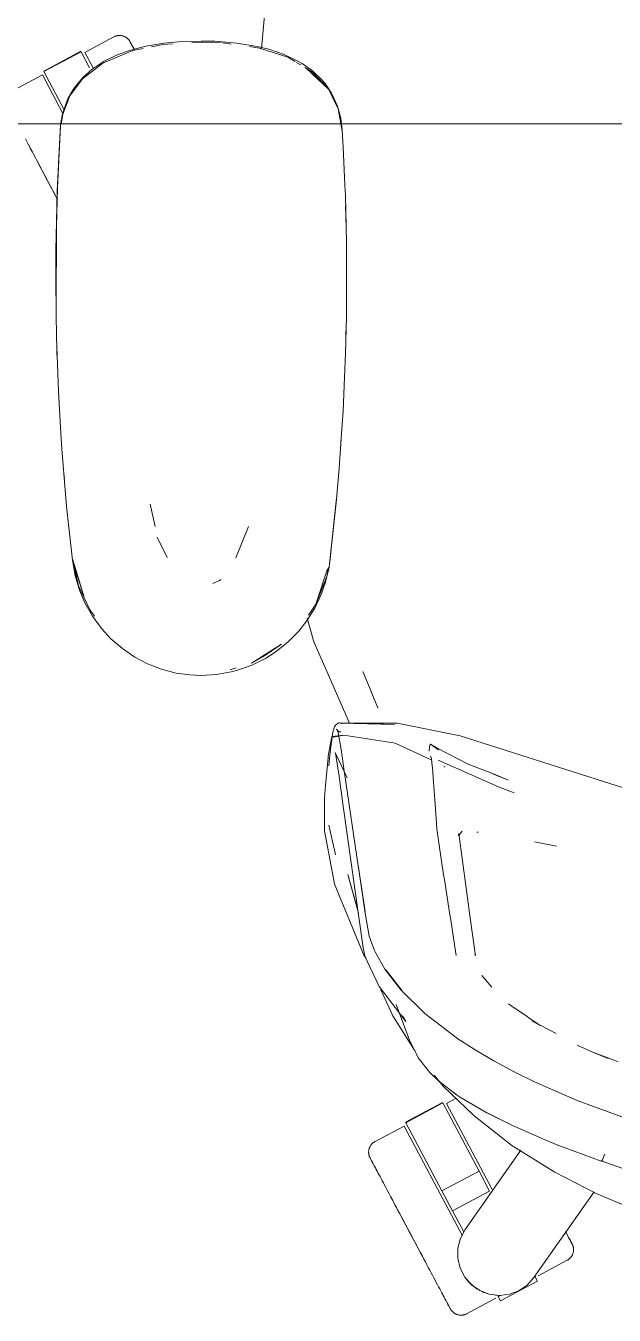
# Model space of a CAD drawing. Header units: millimetres. Extents: x 155927 to 326028, y -36033 to 97293.
# Drawn here: x 222341.5 to 222537.6, y 16872.8 to 17302.3 of the extents above; entities that cross this region are included whole.
import ezdxf

# ---------------------------------------------------------------- set-up
doc = ezdxf.new("R2010")
doc.units = ezdxf.units.MM
doc.header["$MEASUREMENT"] = 0
doc.layers.add('G-IMPT', color=8, linetype='CONTINUOUS', lineweight=9)
doc.layers.add('I-FURN', color=8, linetype='CONTINUOUS', lineweight=9)

msp = doc.modelspace()

# ---------------------------------------------------------------- linework, layer by layer
at = {"layer": 'G-IMPT'}
for p, q in [((222420.04, 17294.72), (222421.49, 17310.6)), ((222387.51, 17296.44), (222393.66, 17297.01)), ((222400, 17297.19), (222393.66, 17297.01)), ((222396.89, 17296.62), (222400, 17296.81)), ((222404.5, 17297.1), (222400, 17297.19)), ((222406.67, 17296.6), (222400, 17296.81)), ((222404.5, 17297.1), (222411.82, 17296.52)), ((222407.16, 17296.58), (222409.94, 17296.19)), ((222367.69, 17290.44), (222371.76, 17292.43)), ((222377.21, 17293.99), (222371.59, 17291.66)), ((222376.1, 17294.01), (222371.76, 17292.43)), ((222376.1, 17294.01), (222381.58, 17295.44)), ((222377.21, 17293.99), (222380.67, 17294.7)), ((222387.51, 17296.44), (222381.58, 17295.44)), ((222383.42, 17295.26), (222387.17, 17296.03)), ((222387.17, 17296.03), (222390.38, 17296.22)), ((222418.58, 17295.41), (222411.82, 17296.52)), ((222416.13, 17295.32), (222419.42, 17294.86)), ((222422.51, 17294.43), (222418.58, 17295.41)), ((222419.42, 17294.86), (222428.81, 17291.83)), ((222422.51, 17294.43), (222427.6, 17292.69)), ((222427.6, 17292.69), (222432.23, 17290.48)), ((222360.4, 17284.6), (222367.19, 17289.82)), ((222367.69, 17290.44), (222363.64, 17287.79)), ((222367.19, 17289.82), (222371.59, 17291.66)), ((222428.81, 17291.83), (222431.27, 17290.36)), ((222431.73, 17290.08), (222433.18, 17289.22)), ((222432.23, 17290.48), (222433.61, 17289.68)), ((222437.06, 17287.23), (222433.61, 17289.68)), ((222434.56, 17288.39), (222437.12, 17286.86)), ((222435.03, 17288.06), (222436.5, 17286.78)), ((222435.03, 17288.06), (222442.42, 17281.15)), ((222356.24, 17278.98), (222360.4, 17284.6)), ((222357.53, 17281.38), (222360.6, 17285.12)), ((222363.64, 17287.79), (222360.6, 17285.12)), ((222436.65, 17286.64), (222440.19, 17283.57)), ((222440.11, 17284.37), (222437.06, 17287.23)), ((222437.12, 17286.86), (222442.42, 17281.15)), ((222440.11, 17284.37), (222441.24, 17283.04)), ((222355.57, 17277.95), (222357.53, 17281.38)), ((222442.42, 17281.15), (222440.19, 17283.57)), ((222443.44, 17279.83), (222441.24, 17283.04)), ((222443.52, 17278.92), (222442.42, 17281.15)), ((222443.44, 17279.83), (222445.43, 17275.5)), ((222353.83, 17272.78), (222356.24, 17278.98)), ((222355.57, 17277.95), (222354.17, 17274.31)), ((222443.52, 17278.92), (222445.63, 17274.66)), ((222446.5, 17271.55), (222445.43, 17275.5)), ((222353.83, 17272.78), (222353.35, 17269.61)), ((222353.81, 17272.96), (222353.36, 17270.57)), ((222353.81, 17272.96), (222354.17, 17274.31)), ((222445.63, 17274.66), (222446.57, 17269.61)), ((222446.74, 17269.61), (222446.5, 17271.55)), ((222352.02, 17247.14), (222353.11, 17268.92)), ((222352.02, 17247.14), (222353, 17267.31)), ((222352.06, 17248.34), (222353.11, 17268.92)), ((222352.91, 17265.08), (222353, 17267.31)), ((222353.11, 17268.92), (222353, 17267.31)), ((222353.11, 17268.92), (222353.36, 17270.57)), ((222446.57, 17269.61), (222447, 17267.31)), ((222447, 17267.54), (222446.74, 17269.61)), ((222447.28, 17261.87), (222447, 17267.54)), ((222447.28, 17261.87), (222447.9, 17249.31)), ((222351.56, 17226.95), (222352.06, 17248.34)), ((222351.56, 17226.95), (222352.02, 17247.14)), ((222351.72, 17236.78), (222352.06, 17248.34)), ((222352.06, 17248.34), (222352.02, 17247.14)), ((222448.02, 17245.77), (222447.9, 17249.31)), ((222448.4, 17230.1), (222448.02, 17245.77)), ((222448.08, 17242.37), (222448.22, 17239.04)), ((222351.72, 17236.78), (222351.52, 17217.56)), ((222351.56, 17226.95), (222351.72, 17236.78)), ((222351.6, 17206.76), (222351.72, 17236.78)), ((222448.22, 17236.82), (222448.22, 17239.04)), ((222351.58, 17228.99), (222351.65, 17230.9)), ((222351.6, 17226.84), (222351.58, 17228.99)), ((222448.4, 17230.1), (222448.45, 17225.59)), ((222351.6, 17206.76), (222351.56, 17226.95)), ((222448.45, 17225.59), (222448.44, 17210.87)), ((222351.6, 17206.76), (222351.52, 17217.56)), ((222448.37, 17205.4), (222448.44, 17210.87)), ((222351.6, 17206.76), (222351.77, 17198.35)), ((222448.37, 17205.4), (222448.08, 17193.1)), ((222352.16, 17186.59), (222351.77, 17198.35)), ((222448.16, 17196.97), (222448.23, 17198.63)), ((222448.23, 17198.63), (222448.23, 17200.7)), ((222351.91, 17193.41), (222351.89, 17194.9)), ((222352.02, 17191.47), (222351.91, 17193.41)), ((222447.78, 17185.22), (222448.08, 17193.1)), ((222352.16, 17186.59), (222352.41, 17180.56)), ((222447.78, 17185.22), (222447.24, 17173.91)), ((222353.22, 17166.42), (222352.41, 17180.56)), ((222446.68, 17165.04), (222447.24, 17173.91)), ((222353.55, 17161.34), (222353.22, 17166.42)), ((222446.68, 17165.04), (222445.95, 17154.75)), ((222446.55, 17163), (222446.64, 17164.9)), ((222353.55, 17161.34), (222354.79, 17146.28)), ((222446.55, 17163), (222446.41, 17161.58)), ((222354.2, 17153.15), (222354.37, 17151.48)), ((222444.97, 17143.36), (222445.95, 17154.75)), ((222354.79, 17146.28), (222355.14, 17142.15)), ((222355.14, 17142.15), (222357.05, 17124.22)), ((222383.01, 17142.94), (222384.59, 17135.5)), ((222442.61, 17121.92), (222445.07, 17144.87)), ((222442.61, 17121.92), (222444.97, 17143.36)), ((222445.07, 17144.87), (222442.95, 17124.74)), ((222415.72, 17135.44), (222411.57, 17125.01)), ((222388.62, 17125.11), (222385.35, 17131.89)), ((222357.05, 17124.74), (222360.88, 17112.27)), ((222357.05, 17124.74), (222357.96, 17121.42)), ((222357.05, 17124.22), (222357.94, 17119.18)), ((222359.09, 17115.77), (222357.17, 17124.17)), ((222360.88, 17112.27), (222357.96, 17121.42)), ((222438.21, 17109.57), (222442.03, 17121.42)), ((222439.12, 17112.27), (222442.03, 17121.42)), ((222442.61, 17121.92), (222441.46, 17116.96)), ((222442.4, 17121.84), (222441.82, 17118.79)), ((222442.61, 17121.92), (222442.95, 17124.74)), ((222359.41, 17114.32), (222357.94, 17119.18)), ((222403.82, 17116.47), (222406.05, 17117.49)), ((222406.05, 17117.49), (222406.5, 17117.78)), ((222441.82, 17118.79), (222438.21, 17109.57)), ((222440.01, 17112.82), (222441.46, 17116.96)), ((222359.09, 17115.77), (222362.83, 17107.7)), ((222361.22, 17110.08), (222359.41, 17114.32)), ((222437.82, 17108.24), (222440.01, 17112.82)), ((222438.21, 17109.57), (222439.12, 17112.27)), ((222361.22, 17110.08), (222363.73, 17105.64)), ((222364.42, 17105.59), (222362.83, 17107.7)), ((222437.82, 17108.24), (222435.09, 17103.92)), ((222438.21, 17109.57), (222435.79, 17105.99)), ((222366.73, 17101.55), (222363.73, 17105.64)), ((222432.47, 17100.61), (222435.09, 17103.92)), ((222437.53, 17097.08), (222435.28, 17104.9)), ((222366.73, 17101.55), (222369.89, 17098.11)), ((222428.92, 17097.01), (222432.47, 17100.61)), ((222373.73, 17094.79), (222369.89, 17098.11)), ((222377.89, 17091.96), (222373.73, 17094.79)), ((222416.79, 17089.96), (222426.74, 17096.28)), ((222420.47, 17092.12), (222426.74, 17096.28)), ((222428.92, 17097.01), (222424.94, 17093.82)), ((222437.53, 17097.08), (222442.39, 17085.96)), ((222377.89, 17091.96), (222382.06, 17089.77)), ((222416.79, 17089.96), (222420.47, 17092.12)), ((222416.89, 17089.31), (222421.4, 17091.55)), ((222421.4, 17091.55), (222424.94, 17093.82)), ((222382.06, 17089.77), (222386.77, 17087.94)), ((222391.64, 17086.68), (222386.77, 17087.94)), ((222391.64, 17086.68), (222396.15, 17086.03)), ((222400, 17085.86), (222405.04, 17086.15)), ((222405.04, 17086.15), (222409.99, 17087.03)), ((222411.68, 17088.4), (222409.65, 17087.78)), ((222409.99, 17087.03), (222412.11, 17087.6)), ((222416.89, 17089.31), (222412.11, 17087.6)), ((222453.81, 17087.18), (222453.92, 17086.92)), ((222458.84, 17075.06), (222453.92, 17086.92)), ((222400, 17085.86), (222396.15, 17086.03)), ((222442.39, 17085.96), (222445.81, 17078.13)), ((222445.81, 17078.13), (222449.38, 17069.96)), ((222444.76, 17069.32), (222444.44, 17068.79)), ((222444.76, 17069.32), (222445.25, 17069.7)), ((222445.83, 17070.09), (222445.25, 17069.7)), ((222445.83, 17070.09), (222446.69, 17069.9)), ((222464.39, 17069.48), (222445.94, 17070.06)), ((222445.94, 17070.06), (222446.41, 17069.96)), ((222464.39, 17069.48), (222446.41, 17069.96)), ((222465.28, 17069.92), (222446.41, 17069.96)), ((222446.41, 17069.96), (222446.58, 17069.93)), ((222446.69, 17069.9), (222446.58, 17069.93)), ((222486.23, 17065.72), (222465.28, 17069.92)), ((222443.09, 17063.23), (222443.54, 17065.56)), ((222443.35, 17063.64), (222443.89, 17066.92)), ((222447.49, 17065.94), (222443.54, 17065.56)), ((222443.89, 17066.92), (222444.44, 17068.79)), ((222443.95, 17065.32), (222447.53, 17066.01)), ((222443.95, 17065.32), (222447.49, 17065.94)), ((222445.48, 17067.43), (222445.09, 17067.94)), ((222445.64, 17066.84), (222445.09, 17067.94)), ((222445.64, 17066.84), (222445.48, 17067.46)), ((222445.48, 17067.46), (222446.58, 17061.19)), ((222446.02, 17067.11), (222445.48, 17067.43)), ((222446.02, 17067.11), (222446.52, 17067.03)), ((222464.57, 17063.29), (222447.53, 17066.01)), ((222536.47, 17049.74), (222486.23, 17065.72)), ((222443.09, 17063.23), (222442.28, 17058.98)), ((222442.76, 17058.34), (222443.28, 17063.03)), ((222443.35, 17063.64), (222443.28, 17063.03)), ((222447.7, 17053.34), (222446.58, 17061.19)), ((222464.57, 17063.29), (222476.87, 17057.7)), ((222475.94, 17060.68), (222476.11, 17062.21)), ((222476.11, 17062.21), (222476.25, 17062.9)), ((222476.25, 17062.9), (222476.38, 17062.93)), ((222476.38, 17062.93), (222476.55, 17062.96)), ((222476.38, 17062.93), (222479.09, 17061.09)), ((222476.38, 17062.93), (222478.84, 17061.58)), ((222488.95, 17056.3), (222478.84, 17061.58)), ((222441.44, 17049.19), (222442.24, 17058.51)), ((222442.24, 17058.51), (222442.28, 17058.98)), ((222442.76, 17058.34), (222442.55, 17055.75)), ((222448.68, 17051.79), (222444.68, 17060.22)), ((222444.68, 17060.22), (222444.82, 17059.36)), ((222444.82, 17059.36), (222445.65, 17054.33)), ((222476.42, 17058.95), (222476.69, 17058.18)), ((222476.72, 17058.11), (222476.69, 17058.18)), ((222477, 17055.65), (222476.72, 17058.11)), ((222499.05, 17048.75), (222478.9, 17057.67)), ((222488.95, 17056.3), (222497.42, 17053.05)), ((222445.65, 17054.33), (222445.87, 17053.04)), ((222447.31, 17042.37), (222445.87, 17053.04)), ((222452.25, 17022.46), (222447.7, 17053.34)), ((222477, 17055.65), (222477.04, 17055.28)), ((222477.3, 17051.87), (222477.04, 17055.28)), ((222477.3, 17051.87), (222477.93, 17043.03)), ((222481.06, 17055.3), (222480.79, 17055.73)), ((222502.32, 17051.03), (222497.21, 17053.05)), ((222497.21, 17053.05), (222501.74, 17051.26)), ((222497.42, 17053.05), (222502.32, 17051.03)), ((222441.44, 17049.19), (222441.09, 17045.23)), ((222504.3, 17046.75), (222499.05, 17048.75)), ((222536.47, 17049.74), (222566.45, 17040.55)), ((222441.09, 17045.23), (222441.1, 17041.06)), ((222441.12, 17034.09), (222441.1, 17041.06)), ((222447.31, 17042.37), (222453.98, 16995.16)), ((222478.55, 17034.78), (222477.93, 17043.03)), ((222442.53, 17035.96), (222444.58, 17026.65)), ((222478.56, 17034.7), (222478.55, 17034.78)), ((222478.56, 17034.7), (222480.77, 17019.49)), ((222441.12, 17034.09), (222444.36, 17016.4)), ((222486.94, 17034.05), (222485.7, 17032.48)), ((222485.73, 17032.7), (222485.78, 17032.93)), ((222485.82, 17033.19), (222485.78, 17032.93)), ((222489.56, 17005.86), (222485.82, 17033.19)), ((222491.89, 17033.69), (222492.23, 17033.65)), ((222518.36, 17029.01), (222511.11, 17030.43)), ((222444.58, 17026.65), (222444.73, 17026.08)), ((222452.25, 17022.46), (222454.58, 17007.27)), ((222452.35, 17021.86), (222454.64, 17006.7)), ((222452.35, 17021.86), (222454.58, 17007.27)), ((222448.85, 17019.58), (222452.21, 17007.69)), ((222448.85, 17019.58), (222452.36, 17006.63)), ((222480.77, 17019.49), (222481.01, 17017.94)), ((222481.01, 17017.94), (222482.88, 17006.17)), ((222444.36, 17016.4), (222445.95, 17012.54)), ((222447.35, 17009.17), (222445.95, 17012.54)), ((222454.14, 16992.72), (222447.35, 17009.17)), ((222455.94, 16999.03), (222454.64, 17006.7)), ((222483.14, 17004.51), (222482.88, 17006.17)), ((222484.2, 16997.67), (222483.14, 17004.51)), ((222489.56, 17005.86), (222491.34, 16992.5)), ((222457.7, 16994.24), (222455.94, 16999.03)), ((222484.2, 16997.67), (222484.95, 16992.6)), ((222453.98, 16995.16), (222454.63, 16992.17)), ((222454.91, 16991.55), (222454.14, 16992.72)), ((222456.2, 16988.8), (222454.63, 16992.17)), ((222457.7, 16994.24), (222457.91, 16993.81)), ((222461.2, 16987.98), (222457.91, 16993.81)), ((222491.34, 16992.5), (222491.19, 16992.98)), ((222459.26, 16982.23), (222456.2, 16988.8)), ((222466.62, 16981.01), (222461.2, 16987.98)), ((222461.53, 16987.75), (222466.92, 16980.8)), ((222461.53, 16987.75), (222464.11, 16984.38)), ((222466.92, 16980.8), (222464.11, 16984.38)), ((222496.84, 16982.01), (222493.5, 16985.91)), ((222468.18, 16970.57), (222459.26, 16982.23)), ((222463.88, 16972.46), (222459.9, 16981.09)), ((222466.62, 16981.01), (222474.52, 16973.28)), ((222464.94, 16976.23), (222469.45, 16964.32)), ((222503.47, 16975.73), (222502.37, 16976.48)), ((222508.6, 16972.24), (222503.47, 16975.73)), ((222471.01, 16961.02), (222463.88, 16972.46)), ((222468.18, 16970.57), (222467.06, 16972.53)), ((222474.52, 16973.28), (222484.95, 16965.26)), ((222509.18, 16971.84), (222508.6, 16972.24)), ((222512.94, 16969.29), (222509.18, 16971.84)), ((222512.94, 16969.29), (222510.16, 16970.79)), ((222518.25, 16966.61), (222510.16, 16970.79)), ((222470.53, 16962.1), (222469.45, 16964.32)), ((222471.7, 16959.66), (222470.53, 16962.1)), ((222484.95, 16965.26), (222485.21, 16965.09)), ((222491.31, 16961.21), (222485.21, 16965.09)), ((222525.31, 16962.73), (222530.16, 16960.54)), ((222471.01, 16961.02), (222471.51, 16960.25)), ((222471.7, 16959.66), (222472.31, 16958.52)), ((222472.31, 16958.52), (222476.18, 16953.66)), ((222491.31, 16961.21), (222497.54, 16957.44)), ((222504.33, 16953.87), (222497.54, 16957.44)), ((222530.16, 16960.54), (222535.61, 16958.23)), ((222530.16, 16960.54), (222537.24, 16957.81)), ((222538.97, 16957.15), (222537.24, 16957.81)), ((222479.2, 16950.76), (222476.18, 16953.66)), ((222504.33, 16953.87), (222511.05, 16950.48)), ((222477.62, 16952.77), (222480.62, 16949.09)), ((222479.2, 16950.76), (222485.33, 16946.05)), ((222480.62, 16949.09), (222490.91, 16939.14)), ((222525.28, 16944.3), (222511.05, 16950.48)), ((222485.33, 16946.05), (222486.62, 16945.19)), ((222494.62, 16940.45), (222486.62, 16945.19)), ((222503.23, 16936.15), (222494.62, 16940.45)), ((222503.67, 16935.92), (222494.62, 16940.45)), ((222494.62, 16940.45), (222495.22, 16940.15)), ((222503.67, 16935.92), (222495.22, 16940.15)), ((222525.28, 16944.3), (222540.16, 16938.84)), ((222503.52, 16929.33), (222490.91, 16939.14)), ((222503.23, 16936.15), (222503.67, 16935.92)), ((222503.67, 16935.92), (222514.63, 16931.15)), ((222503.52, 16929.33), (222517.81, 16920.35)), ((222514.63, 16931.15), (222518.31, 16929.67)), ((222518.31, 16929.67), (222533.27, 16924.1)), ((222533.27, 16924.1), (222533.4, 16924.14)), ((222533.4, 16924.14), (222533.27, 16924.14)), ((222533.27, 16924.14), (222540.2, 16921.73)), ((222533.4, 16924.14), (222533.67, 16924.54)), ((222533.4, 16924.14), (222533.45, 16924.15)), ((222533.67, 16924.54), (222533.45, 16924.15)), ((222534.06, 16925.37), (222533.67, 16924.54)), ((222533.78, 16924.72), (222533.67, 16924.54)), ((222534.06, 16925.37), (222533.78, 16924.72)), ((222534.06, 16925.37), (222534.48, 16926.43)), ((222534.06, 16925.37), (222534.25, 16925.83)), ((222534.48, 16926.43), (222534.25, 16925.83)), ((222517.81, 16920.35), (222531.59, 16913.26)), ((222549.56, 16905.75), (222531.59, 16913.26))]:
    msp.add_line(p, q, dxfattribs=at)
at = {"layer": 'I-FURN'}
for p, q in [((222370.86, 17298.56), (222361.18, 17293.41)), ((222370.86, 17298.56), (222371.01, 17298.63)), ((222371.01, 17298.63), (222371.16, 17298.7)), ((222371.16, 17298.7), (222371.3, 17298.76)), ((222371.3, 17298.76), (222371.46, 17298.82)), ((222371.46, 17298.82), (222371.61, 17298.87)), ((222371.61, 17298.87), (222371.76, 17298.91)), ((222371.76, 17298.91), (222371.92, 17298.95)), ((222371.92, 17298.95), (222372.08, 17298.98)), ((222372.08, 17298.98), (222372.24, 17299)), ((222372.24, 17299), (222372.4, 17299.02)), ((222372.4, 17299.02), (222372.56, 17299.03)), ((222372.56, 17299.03), (222372.72, 17299.03)), ((222372.72, 17299.03), (222372.88, 17299.03)), ((222372.88, 17299.03), (222373.04, 17299.02)), ((222373.04, 17299.02), (222373.2, 17299.01)), ((222373.2, 17299.01), (222373.36, 17298.99)), ((222373.36, 17298.99), (222373.52, 17298.96)), ((222373.52, 17298.96), (222373.68, 17298.93)), ((222373.68, 17298.93), (222373.84, 17298.89)), ((222373.84, 17298.89), (222373.99, 17298.84)), ((222373.99, 17298.84), (222374.14, 17298.79)), ((222374.14, 17298.79), (222374.29, 17298.73)), ((222374.29, 17298.73), (222374.44, 17298.66)), ((222374.44, 17298.66), (222374.59, 17298.59)), ((222374.59, 17298.59), (222374.73, 17298.52)), ((222374.73, 17298.52), (222374.87, 17298.44)), ((222374.87, 17298.44), (222375, 17298.35)), ((222375, 17298.35), (222375.14, 17298.26)), ((222375.14, 17298.26), (222375.26, 17298.16)), ((222375.26, 17298.16), (222375.39, 17298.06)), ((222375.39, 17298.06), (222375.51, 17297.95)), ((222375.51, 17297.95), (222375.62, 17297.84)), ((222375.62, 17297.84), (222375.73, 17297.72)), ((222375.73, 17297.72), (222375.84, 17297.6)), ((222375.84, 17297.6), (222375.94, 17297.47)), ((222375.94, 17297.47), (222376.04, 17297.34)), ((222376.04, 17297.34), (222376.13, 17297.21)), ((222376.13, 17297.21), (222376.21, 17297.07)), ((222376.21, 17297.07), (222376.29, 17296.93)), ((222376.29, 17296.93), (222376.32, 17296.89)), ((222376.32, 17296.89), (222376.33, 17296.87)), ((222376.34, 17296.85), (222376.32, 17296.89)), ((222376.32, 17296.89), (222376.32, 17296.89)), ((222376.33, 17296.87), (222376.36, 17296.81)), ((222376.38, 17296.76), (222376.34, 17296.85)), ((222376.36, 17296.81), (222376.41, 17296.71)), ((222376.45, 17296.64), (222376.38, 17296.76)), ((222376.41, 17296.71), (222376.49, 17296.57)), ((222376.54, 17296.48), (222376.45, 17296.64)), ((222359.86, 17293.77), (222347.5, 17287.19)), ((222347.59, 17287.02), (222359.95, 17293.6)), ((222359.95, 17293.6), (222362.76, 17288.3)), ((222361.18, 17293.41), (222363.94, 17288.22)), ((222376.49, 17296.57), (222376.58, 17296.39)), ((222376.64, 17296.28), (222376.54, 17296.48)), ((222376.58, 17296.39), (222376.7, 17296.17)), ((222376.77, 17296.04), (222376.64, 17296.28)), ((222376.7, 17296.17), (222376.84, 17295.92)), ((222376.92, 17295.76), (222376.77, 17296.04)), ((222376.84, 17295.92), (222376.99, 17295.62)), ((222377.09, 17295.44), (222376.92, 17295.76)), ((222376.99, 17295.62), (222377.17, 17295.28)), ((222377.28, 17295.09), (222377.09, 17295.44)), ((222377.17, 17295.28), (222377.37, 17294.91)), ((222377.49, 17294.69), (222377.28, 17295.09)), ((222377.37, 17294.91), (222377.59, 17294.5)), ((222377.71, 17294.26), (222377.49, 17294.69)), ((222347.05, 17285.9), (222337.37, 17280.75)), ((222347.05, 17285.9), (222353.79, 17273.23)), ((222354.24, 17274.52), (222347.59, 17287.02)), ((221864.46, 17269.61), (223464.46, 17269.61)), ((223464.46, 17269.61), (221864.46, 17269.61)), ((222341.4, 17264.58), (222341.84, 17263.74)), ((222342.09, 17263.28), (222341.64, 17264.13)), ((222341.84, 17263.74), (222342.3, 17262.89)), ((222342.55, 17262.42), (222342.09, 17263.28)), ((222342.3, 17262.89), (222342.77, 17262.01)), ((222343.02, 17261.53), (222342.55, 17262.42)), ((222342.77, 17262.01), (222343.24, 17261.11)), ((222343.5, 17260.62), (222343.02, 17261.53)), ((222343.24, 17261.11), (222343.73, 17260.2)), ((222343.99, 17259.7), (222343.5, 17260.62)), ((222343.73, 17260.2), (222344.22, 17259.27)), ((222344.49, 17258.76), (222343.99, 17259.7)), ((222344.22, 17259.27), (222344.72, 17258.33)), ((222345, 17257.81), (222344.49, 17258.76)), ((222344.72, 17258.33), (222345.23, 17257.37)), ((222345.51, 17256.85), (222345, 17257.81)), ((222345.23, 17257.37), (222345.75, 17256.4)), ((222346.03, 17255.87), (222345.51, 17256.85)), ((222345.75, 17256.4), (222346.27, 17255.42)), ((222346.55, 17254.89), (222346.03, 17255.87)), ((222346.27, 17255.42), (222346.79, 17254.43)), ((222347.08, 17253.9), (222346.55, 17254.89)), ((222346.79, 17254.43), (222347.32, 17253.44)), ((222347.61, 17252.9), (222347.08, 17253.9)), ((222347.32, 17253.44), (222347.85, 17252.44)), ((222348.14, 17251.9), (222347.61, 17252.9)), ((222347.85, 17252.44), (222348.39, 17251.44)), ((222348.68, 17250.9), (222348.14, 17251.9)), ((222348.39, 17251.44), (222348.92, 17250.43)), ((222349.21, 17249.89), (222348.68, 17250.9)), ((222348.92, 17250.43), (222349.46, 17249.43)), ((222349.74, 17248.89), (222349.21, 17249.89)), ((222349.46, 17249.43), (222349.99, 17248.42)), ((222350.28, 17247.88), (222349.74, 17248.89)), ((222349.99, 17248.42), (222350.52, 17247.42)), ((222350.81, 17246.88), (222350.28, 17247.88)), ((222350.52, 17247.42), (222351.05, 17246.42)), ((222351.34, 17245.89), (222350.81, 17246.88)), ((222351.05, 17246.42), (222351.58, 17245.43)), ((222351.86, 17244.9), (222351.34, 17245.89)), ((222351.58, 17245.43), (222352.1, 17244.45)), ((222484.89, 16944.96), (222481.74, 16943.28)), ((222480.42, 16943.64), (222468.06, 16937.06)), ((222468.15, 16936.89), (222480.51, 16943.47)), ((222480.51, 16943.47), (222492.58, 16920.76)), ((222481.74, 16943.28), (222497, 16914.59)), ((222480.22, 16914.18), (222468.15, 16936.89)), ((222467.61, 16935.77), (222457.93, 16930.62)), ((222467.61, 16935.77), (222487.07, 16899.16)), ((222455.79, 16927.19), (222455.8, 16927.35)), ((222455.8, 16927.35), (222455.81, 16927.51)), ((222455.81, 16927.51), (222455.83, 16927.67)), ((222455.83, 16927.67), (222455.86, 16927.83)), ((222455.86, 16927.83), (222455.89, 16927.98)), ((222455.89, 16927.98), (222455.93, 16928.14)), ((222455.93, 16928.14), (222455.98, 16928.3)), ((222455.98, 16928.3), (222456.03, 16928.45)), ((222456.03, 16928.45), (222456.09, 16928.6)), ((222456.09, 16928.6), (222456.16, 16928.75)), ((222456.16, 16928.75), (222456.23, 16928.89)), ((222456.23, 16928.89), (222456.3, 16929.03)), ((222456.3, 16929.03), (222456.38, 16929.17)), ((222456.38, 16929.17), (222456.47, 16929.31)), ((222456.47, 16929.31), (222456.56, 16929.44)), ((222456.56, 16929.44), (222456.66, 16929.57)), ((222456.66, 16929.57), (222456.76, 16929.69)), ((222456.76, 16929.69), (222456.87, 16929.81)), ((222456.87, 16929.81), (222456.98, 16929.93)), ((222456.98, 16929.93), (222457.1, 16930.04)), ((222457.1, 16930.04), (222457.22, 16930.14)), ((222457.22, 16930.14), (222457.35, 16930.25)), ((222457.35, 16930.25), (222457.48, 16930.34)), ((222457.48, 16930.34), (222457.61, 16930.43)), ((222457.61, 16930.43), (222457.75, 16930.52)), ((222457.75, 16930.52), (222457.89, 16930.6)), ((222457.89, 16930.6), (222457.93, 16930.62)), ((222487.97, 16901.35), (222506.47, 16927.78)), ((222455.79, 16927.03), (222455.79, 16927.19)), ((222455.79, 16926.86), (222455.79, 16927.03)), ((222455.8, 16926.7), (222455.79, 16926.86)), ((222455.82, 16926.54), (222455.8, 16926.7)), ((222455.84, 16926.38), (222455.82, 16926.54)), ((222455.87, 16926.23), (222455.84, 16926.38)), ((222455.91, 16926.07), (222455.87, 16926.23)), ((222455.95, 16925.91), (222455.91, 16926.07)), ((222456, 16925.76), (222455.95, 16925.91)), ((222456.06, 16925.61), (222456, 16925.76)), ((222456.12, 16925.46), (222456.06, 16925.61)), ((222456.19, 16925.31), (222456.12, 16925.46)), ((222456.26, 16925.17), (222456.19, 16925.31)), ((222456.26, 16925.16), (222456.26, 16925.17)), ((222456.26, 16925.17), (222456.27, 16925.15)), ((222456.28, 16925.12), (222456.26, 16925.16)), ((222456.27, 16925.15), (222456.3, 16925.09)), ((222456.33, 16925.04), (222456.28, 16925.12)), ((222456.3, 16925.09), (222456.36, 16924.99)), ((222456.39, 16924.92), (222456.33, 16925.04)), ((222456.36, 16924.99), (222456.43, 16924.85)), ((222456.48, 16924.76), (222456.39, 16924.92)), ((222456.43, 16924.85), (222456.53, 16924.67)), ((222456.59, 16924.55), (222456.48, 16924.76)), ((222456.53, 16924.67), (222456.64, 16924.45)), ((222456.71, 16924.31), (222456.59, 16924.55)), ((222456.64, 16924.45), (222456.78, 16924.19)), ((222456.86, 16924.03), (222456.71, 16924.31)), ((222456.78, 16924.19), (222456.94, 16923.89)), ((222457.03, 16923.72), (222456.86, 16924.03)), ((222456.94, 16923.89), (222457.12, 16923.56)), ((222457.22, 16923.36), (222457.03, 16923.72)), ((222457.12, 16923.56), (222457.31, 16923.18)), ((222457.43, 16922.97), (222457.22, 16923.36)), ((222457.31, 16923.18), (222457.53, 16922.77)), ((222457.66, 16922.54), (222457.43, 16922.97)), ((222457.53, 16922.77), (222457.77, 16922.33)), ((222457.91, 16922.07), (222457.66, 16922.54)), ((222457.77, 16922.33), (222458.03, 16921.85)), ((222458.17, 16921.57), (222457.91, 16922.07)), ((222458.03, 16921.85), (222458.3, 16921.33)), ((222458.46, 16921.04), (222458.17, 16921.57)), ((222458.3, 16921.33), (222458.59, 16920.78)), ((222458.76, 16920.47), (222458.46, 16921.04)), ((222458.59, 16920.78), (222458.9, 16920.19)), ((222458.9, 16920.19), (222459.23, 16919.58)), ((222459.23, 16919.58), (222459.58, 16918.93)), ((222459.58, 16918.93), (222459.94, 16918.25)), ((222480.22, 16914.18), (222492.58, 16920.76)), ((222492.58, 16920.76), (222496.11, 16914.12)), ((222459.94, 16918.25), (222460.31, 16917.54)), ((222460.31, 16917.54), (222460.7, 16916.81)), ((222460.7, 16916.81), (222461.11, 16916.05)), ((222461.11, 16916.05), (222461.53, 16915.26)), ((222461.53, 16915.26), (222461.96, 16914.45)), ((222461.96, 16914.45), (222462.4, 16913.61)), ((222462.65, 16913.15), (222462.2, 16914)), ((222462.4, 16913.61), (222462.86, 16912.76)), ((222463.11, 16912.29), (222462.65, 16913.15)), ((222462.86, 16912.76), (222463.33, 16911.88)), ((222463.58, 16911.4), (222463.11, 16912.29)), ((222463.33, 16911.88), (222463.8, 16910.98)), ((222464.06, 16910.49), (222463.58, 16911.4)), ((222463.8, 16910.98), (222464.29, 16910.07)), ((222464.55, 16909.57), (222464.06, 16910.49)), ((222464.29, 16910.07), (222464.78, 16909.14)), ((222483.75, 16907.54), (222480.22, 16914.18)), ((222483.75, 16907.54), (222496.11, 16914.12)), ((222530.91, 16913.89), (222510.89, 16885.3)), ((222465.05, 16908.63), (222464.55, 16909.57)), ((222464.78, 16909.14), (222465.28, 16908.2)), ((222465.56, 16907.68), (222465.05, 16908.63)), ((222465.28, 16908.2), (222465.79, 16907.24)), ((222466.07, 16906.72), (222465.56, 16907.68)), ((222465.79, 16907.24), (222466.31, 16906.27)), ((222466.59, 16905.74), (222466.07, 16906.72)), ((222466.31, 16906.27), (222466.83, 16905.29)), ((222467.11, 16904.76), (222466.59, 16905.74)), ((222487.51, 16900.48), (222483.75, 16907.54)), ((222466.83, 16905.29), (222467.35, 16904.3)), ((222467.64, 16903.77), (222467.11, 16904.76)), ((222467.35, 16904.3), (222467.88, 16903.31)), ((222468.17, 16902.77), (222467.64, 16903.77)), ((222467.88, 16903.31), (222468.41, 16902.31)), ((222468.7, 16901.77), (222468.17, 16902.77)), ((222468.41, 16902.31), (222468.95, 16901.31)), ((222469.23, 16900.77), (222468.7, 16901.77)), ((222468.95, 16901.31), (222469.48, 16900.3)), ((222469.77, 16899.76), (222469.23, 16900.77)), ((222469.48, 16900.3), (222470.02, 16899.3)), ((222470.3, 16898.76), (222469.77, 16899.76)), ((222470.02, 16899.3), (222470.55, 16898.29)), ((222470.84, 16897.75), (222470.3, 16898.76)), ((222470.55, 16898.29), (222471.08, 16897.29)), ((222471.37, 16896.75), (222470.84, 16897.75)), ((222471.08, 16897.29), (222471.61, 16896.29)), ((222485.55, 16895.1), (222486.38, 16898.37)), ((222486.38, 16898.37), (222487.97, 16901.35)), ((222521.41, 16900.62), (222521.69, 16900.09)), ((222521.84, 16899.81), (222521.56, 16900.33)), ((222521.69, 16900.09), (222521.96, 16899.59)), ((222522.1, 16899.33), (222521.84, 16899.81)), ((222521.96, 16899.59), (222522.21, 16899.12)), ((222522.33, 16898.88), (222522.1, 16899.33)), ((222522.21, 16899.12), (222522.44, 16898.69)), ((222522.55, 16898.47), (222522.33, 16898.88)), ((222522.44, 16898.69), (222522.64, 16898.3)), ((222522.75, 16898.1), (222522.55, 16898.47)), ((222522.64, 16898.3), (222522.83, 16897.94)), ((222522.93, 16897.77), (222522.75, 16898.1)), ((222522.83, 16897.94), (222523, 16897.62)), ((222523.09, 16897.47), (222522.93, 16897.77)), ((222523, 16897.62), (222523.15, 16897.35)), ((222523.22, 16897.21), (222523.09, 16897.47)), ((222523.15, 16897.35), (222523.28, 16897.1)), ((222523.34, 16896.99), (222523.22, 16897.21)), ((222471.9, 16895.76), (222471.37, 16896.75)), ((222471.61, 16896.29), (222472.14, 16895.3)), ((222472.42, 16894.77), (222471.9, 16895.76)), ((222472.14, 16895.3), (222472.66, 16894.32)), ((222472.94, 16893.79), (222472.42, 16894.77)), ((222472.66, 16894.32), (222473.18, 16893.35)), ((222473.46, 16892.82), (222472.94, 16893.79)), ((222473.18, 16893.35), (222473.69, 16892.38)), ((222485.53, 16891.73), (222485.55, 16895.1)), ((222523.28, 16897.1), (222523.39, 16896.9)), ((222523.44, 16896.81), (222523.34, 16896.99)), ((222523.39, 16896.9), (222523.47, 16896.74)), ((222523.51, 16896.67), (222523.44, 16896.81)), ((222523.47, 16896.74), (222523.54, 16896.62)), ((222523.56, 16896.57), (222523.51, 16896.67)), ((222523.54, 16896.62), (222523.58, 16896.54)), ((222523.6, 16896.51), (222523.56, 16896.57)), ((222523.58, 16896.54), (222523.6, 16896.5)), ((222523.61, 16896.49), (222523.6, 16896.51)), ((222523.6, 16896.5), (222523.61, 16896.49)), ((222523.61, 16896.49), (222523.68, 16896.35)), ((222523.71, 16892.91), (222523.64, 16892.77)), ((222523.68, 16896.35), (222523.75, 16896.2)), ((222523.77, 16893.06), (222523.71, 16892.91)), ((222523.75, 16896.2), (222523.81, 16896.05)), ((222523.83, 16893.21), (222523.77, 16893.06)), ((222523.81, 16896.05), (222523.86, 16895.9)), ((222523.88, 16893.36), (222523.83, 16893.21)), ((222523.86, 16895.9), (222523.91, 16895.75)), ((222523.93, 16893.52), (222523.88, 16893.36)), ((222523.91, 16895.75), (222523.95, 16895.59)), ((222523.97, 16893.67), (222523.93, 16893.52)), ((222523.95, 16895.59), (222523.99, 16895.43)), ((222524, 16893.83), (222523.97, 16893.67)), ((222523.99, 16895.43), (222524.02, 16895.27)), ((222524.03, 16893.99), (222524, 16893.83)), ((222524.02, 16895.27), (222524.04, 16895.12)), ((222524.05, 16894.15), (222524.03, 16893.99)), ((222524.04, 16895.12), (222524.06, 16894.95)), ((222524.07, 16894.31), (222524.05, 16894.15)), ((222524.06, 16894.95), (222524.07, 16894.79)), ((222524.07, 16894.79), (222524.08, 16894.63)), ((222524.08, 16894.47), (222524.07, 16894.31)), ((222524.08, 16894.63), (222524.08, 16894.47)), ((222473.97, 16891.87), (222473.46, 16892.82)), ((222473.69, 16892.38), (222474.2, 16891.43)), ((222474.47, 16890.92), (222473.97, 16891.87)), ((222474.2, 16891.43), (222474.7, 16890.49)), ((222474.96, 16889.99), (222474.47, 16890.92)), ((222474.7, 16890.49), (222475.19, 16889.57)), ((222475.45, 16889.08), (222474.96, 16889.99)), ((222475.19, 16889.57), (222475.67, 16888.67)), ((222475.67, 16888.67), (222476.14, 16887.78)), ((222486.31, 16888.45), (222485.53, 16891.73)), ((222512.25, 16885.89), (222521.94, 16891.04)), ((222521.98, 16891.06), (222521.94, 16891.04)), ((222522.12, 16891.14), (222521.98, 16891.06)), ((222522.25, 16891.23), (222522.12, 16891.14)), ((222522.39, 16891.32), (222522.25, 16891.23)), ((222522.52, 16891.41), (222522.39, 16891.32)), ((222522.64, 16891.51), (222522.52, 16891.41)), ((222522.76, 16891.62), (222522.64, 16891.51)), ((222522.88, 16891.73), (222522.76, 16891.62)), ((222522.99, 16891.85), (222522.88, 16891.73)), ((222523.1, 16891.97), (222522.99, 16891.85)), ((222523.2, 16892.09), (222523.1, 16891.97)), ((222523.3, 16892.22), (222523.2, 16892.09)), ((222523.39, 16892.35), (222523.3, 16892.22)), ((222523.48, 16892.49), (222523.39, 16892.35)), ((222523.56, 16892.63), (222523.48, 16892.49)), ((222523.64, 16892.77), (222523.56, 16892.63)), ((222476.14, 16887.78), (222476.6, 16886.91)), ((222476.6, 16886.91), (222477.05, 16886.06)), ((222477.05, 16886.06), (222477.49, 16885.24)), ((222477.49, 16885.24), (222477.92, 16884.44)), ((222477.92, 16884.44), (222478.33, 16883.66)), ((222487.86, 16885.45), (222486.31, 16888.45)), ((222490.08, 16882.91), (222487.86, 16885.45)), ((222488.06, 16885.17), (222489.22, 16883.75)), ((222510.89, 16885.3), (222508.64, 16882.79)), ((222511.36, 16885.45), (222511.31, 16885.53)), ((222511.31, 16885.53), (222512.05, 16884.14)), ((222478.33, 16883.66), (222478.73, 16882.91)), ((222478.73, 16882.91), (222479.11, 16882.19)), ((222479.11, 16882.19), (222479.48, 16881.5)), ((222479.48, 16881.5), (222479.83, 16880.83)), ((222479.83, 16880.83), (222480.17, 16880.2)), ((222480.17, 16880.2), (222480.49, 16879.6)), ((222489.22, 16883.75), (222492, 16881.46)), ((222492.84, 16880.98), (222490.08, 16882.91)), ((222495.99, 16879.76), (222492.84, 16880.98)), ((222499.69, 16877.57), (222512.05, 16884.14)), ((222505.85, 16880.89), (222502.69, 16879.72)), ((222508.64, 16882.79), (222505.85, 16880.89)), ((222480.66, 16879.28), (222480.35, 16879.87)), ((222480.49, 16879.6), (222480.79, 16879.03)), ((222480.95, 16878.73), (222480.66, 16879.28)), ((222480.79, 16879.03), (222481.08, 16878.49)), ((222481.22, 16878.22), (222480.95, 16878.73)), ((222481.08, 16878.49), (222481.34, 16877.99)), ((222481.48, 16877.73), (222481.22, 16878.22)), ((222481.34, 16877.99), (222481.59, 16877.52)), ((222481.72, 16877.29), (222481.48, 16877.73)), ((222481.59, 16877.52), (222481.82, 16877.1)), ((222481.94, 16876.88), (222481.72, 16877.29)), ((222481.82, 16877.1), (222482.03, 16876.7)), ((222482.13, 16876.51), (222481.94, 16876.88)), ((222482.03, 16876.7), (222482.22, 16876.35)), ((222482.31, 16876.17), (222482.13, 16876.51)), ((222482.22, 16876.35), (222482.39, 16876.03)), ((222482.47, 16875.87), (222482.31, 16876.17)), ((222482.39, 16876.03), (222482.54, 16875.75)), ((222482.61, 16875.61), (222482.47, 16875.87)), ((222482.54, 16875.75), (222482.66, 16875.51)), ((222488.44, 16873.23), (222498.13, 16878.38)), ((222499.34, 16879.33), (222495.99, 16879.76)), ((222498.11, 16878.4), (222498.13, 16878.38)), ((222499.7, 16879.36), (222498.95, 16878.96)), ((222499.69, 16877.57), (222498.95, 16878.96)), ((222498.95, 16878.96), (222498.99, 16878.88)), ((222502.69, 16879.72), (222499.34, 16879.33)), ((222482.72, 16875.4), (222482.61, 16875.61)), ((222482.66, 16875.51), (222482.77, 16875.31)), ((222482.82, 16875.22), (222482.72, 16875.4)), ((222482.77, 16875.31), (222482.86, 16875.15)), ((222482.89, 16875.07), (222482.82, 16875.22)), ((222482.86, 16875.15), (222482.92, 16875.02)), ((222482.95, 16874.97), (222482.89, 16875.07)), ((222482.92, 16875.02), (222482.97, 16874.94)), ((222482.98, 16874.91), (222482.95, 16874.97)), ((222482.97, 16874.94), (222482.99, 16874.9)), ((222482.99, 16874.89), (222482.98, 16874.91)), ((222482.99, 16874.9), (222482.99, 16874.89)), ((222483.01, 16874.86), (222482.99, 16874.89)), ((222483.09, 16874.72), (222483.01, 16874.86)), ((222483.18, 16874.58), (222483.09, 16874.72)), ((222483.27, 16874.45), (222483.18, 16874.58)), ((222483.36, 16874.32), (222483.27, 16874.45)), ((222483.47, 16874.19), (222483.36, 16874.32)), ((222483.57, 16874.07), (222483.47, 16874.19)), ((222483.68, 16873.95), (222483.57, 16874.07)), ((222483.8, 16873.84), (222483.68, 16873.95)), ((222483.92, 16873.73), (222483.8, 16873.84)), ((222484.04, 16873.63), (222483.92, 16873.73)), ((222484.17, 16873.53), (222484.04, 16873.63)), ((222484.3, 16873.44), (222484.17, 16873.53)), ((222484.44, 16873.35), (222484.3, 16873.44)), ((222484.58, 16873.27), (222484.44, 16873.35)), ((222484.72, 16873.2), (222484.58, 16873.27)), ((222484.86, 16873.13), (222484.72, 16873.2)), ((222485.01, 16873.06), (222484.86, 16873.13)), ((222485.16, 16873), (222485.01, 16873.06)), ((222485.31, 16872.95), (222485.16, 16873)), ((222485.47, 16872.9), (222485.31, 16872.95)), ((222485.63, 16872.86), (222485.47, 16872.9)), ((222485.78, 16872.83), (222485.63, 16872.86)), ((222485.94, 16872.8), (222485.78, 16872.83)), ((222486.1, 16872.78), (222485.94, 16872.8)), ((222486.26, 16872.77), (222486.1, 16872.78)), ((222486.42, 16872.76), (222486.26, 16872.77)), ((222486.58, 16872.76), (222486.42, 16872.76)), ((222486.75, 16872.76), (222486.58, 16872.76)), ((222486.91, 16872.77), (222486.75, 16872.76)), ((222487.07, 16872.79), (222486.91, 16872.77)), ((222487.23, 16872.81), (222487.07, 16872.79)), ((222487.38, 16872.84), (222487.23, 16872.81)), ((222487.54, 16872.88), (222487.38, 16872.84)), ((222487.7, 16872.92), (222487.54, 16872.88)), ((222487.85, 16872.97), (222487.7, 16872.92)), ((222488, 16873.03), (222487.85, 16872.97)), ((222488.15, 16873.09), (222488, 16873.03)), ((222488.3, 16873.15), (222488.15, 16873.09)), ((222488.44, 16873.23), (222488.3, 16873.15))]:
    msp.add_line(p, q, dxfattribs=at)
msp.add_open_spline([(222490.8, 16882.3), (222490.38, 16882.63), (222489.95, 16882.97), (222489.56, 16883.4)], degree=3, dxfattribs=at)
for points, knots in [([(222495.29, 16879.96), (222494.82, 16880.1), (222494.19, 16880.32), (222493.56, 16880.62), (222493.4, 16880.7)], [-0.6, -0.6, -0.6, -0.6, -0.5, -0.4680239, -0.4680239, -0.4680239, -0.4680239]), ([(222499.7, 16879.36), (222499.47, 16879.36), (222498.97, 16879.35), (222498.36, 16879.39), (222498.05, 16879.42)], [-1, -1, -1, -1, -0.9, -0.814219, -0.814219, -0.814219, -0.814219])]:
    msp.add_open_spline(points, degree=3, knots=knots, dxfattribs=at)

doc.saveas('drawing.dxf')
